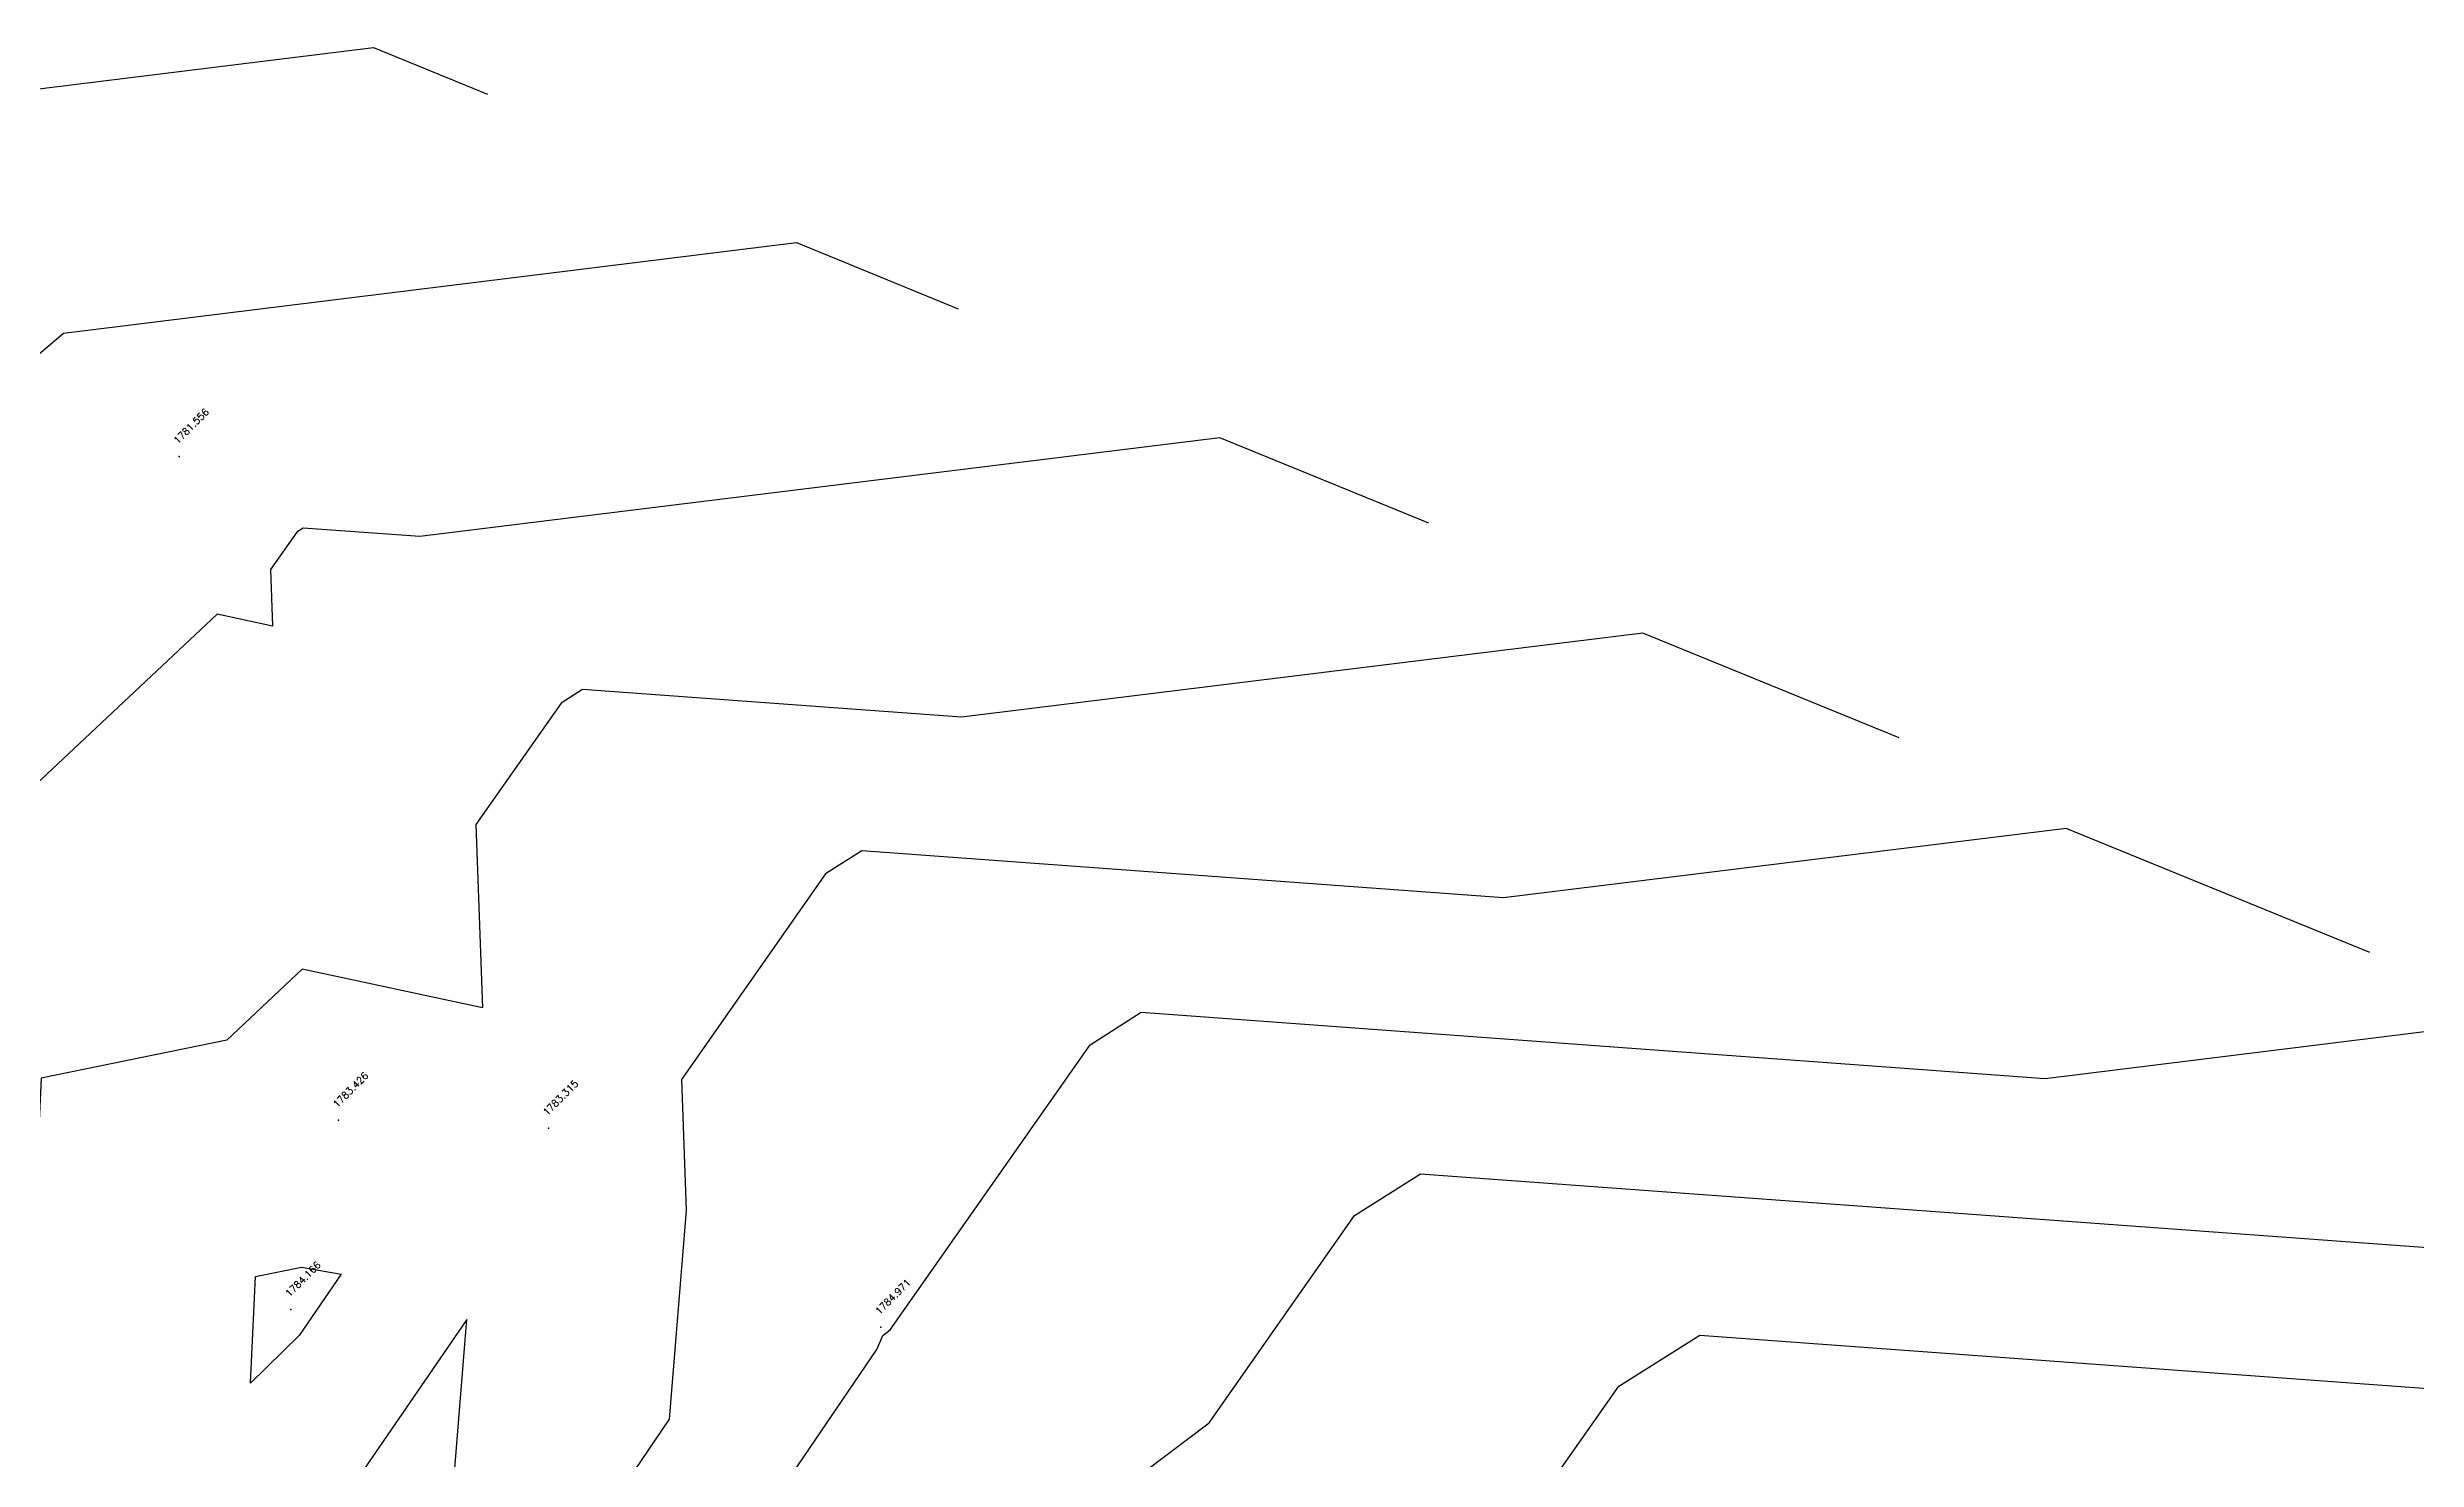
# Model space of a CAD drawing. Header units: inches. Extents: x 9956484 to 9957113, y 272553 to 273016.
# Drawn here: x 9956763.4 to 9956847.8, y 272947.4 to 272997.7 of the extents above; entities that cross this region are included whole.
import ezdxf
from ezdxf.enums import TextEntityAlignment as Align

# ---------------------------------------------------------------- set-up
doc = ezdxf.new("R2010")
doc.units = ezdxf.units.IN
doc.header["$MEASUREMENT"] = 0
for name, color, linetype in [('Contour', 4, 'Continuous'), ('Index_Contour', 8, 'Continuous'), ('Points', 7, 'Continuous'), ('Points-ELV', 6, 'Continuous'), ('Points-NUM', 4, 'Continuous'), ('Points-TXT', 3, 'Continuous')]:
    doc.layers.add(name, color=color, linetype=linetype)
doc.styles.add('romans', font='romans.shx')

# ---------------------------------------------------------------- blocks, each defined once
blk = doc.blocks.new('POINTS')
at = {"layer": 'Points'}
blk.add_line((0, 0), (0, 0), dxfattribs=at)
blk.add_point((0, 0), dxfattribs=at)
at = {"layer": 'Points-ELV', "style": 'romans'}
blk.add_attdef('ELEV', text='', height=1, rotation=45, dxfattribs=at).set_placement((0, 0), align=Align.BOTTOM_LEFT)
at = {"layer": 'Points-NUM', "style": 'romans'}
blk.add_attdef('PTNUM', text='', height=1, dxfattribs=at).set_placement((0, 0), align=Align.BOTTOM_RIGHT)
at = {"layer": 'Points-TXT', "style": 'romans'}
blk.add_attdef('DESC', text='', height=1, dxfattribs=at).set_placement((0, 0), align=Align.BOTTOM_RIGHT)

msp = doc.modelspace()

# ---------------------------------------------------------------- linework, layer by layer
at = {"layer": 'Contour'}
for points, elevation in [([(9956652.14, 272884.184), (9956645.401, 272873.138), (9956634.185, 272854.405), (9956611.915, 272808.512), (9956610.33, 272805.24), (9956618.188, 272815.882), (9956622.707, 272821.759), (9956657.011, 272870.006), (9956661.866, 272873.887), (9956674.269, 272887.858), (9956685.414, 272888.708), (9956698.188, 272909.497), (9956709.526, 272926.263), (9956703.404, 272935.818), (9956712.327, 272948.754), (9956722.684, 272960.455), (9956747.614, 272967.93), (9956747.946, 272975.104), (9956751.114, 272975.758), (9956760.192, 272984.277), (9956764.012, 272987.515), (9956790.131, 272990.738), (9956795.888, 272988.387)], 1781), ([(9956812.65, 272980.745), (9956805.207, 272983.785), (9956776.71, 272980.268), (9956772.558, 272980.572), (9956772.323, 272980.423), (9956771.39, 272979.093), (9956771.461, 272977.085), (9956769.487, 272977.512), (9956760.471, 272969.05), (9956755.581, 272968.042), (9956755.068, 272956.967), (9956716.582, 272945.426), (9956714.77, 272943.379), (9956713.209, 272941.117), (9956725.598, 272921.781), (9956721.44, 272915.633), (9956694.902, 272872.443), (9956671.746, 272870.677)], 1782), ([(9956829.411, 272973.103), (9956820.282, 272976.832), (9956796.012, 272973.837), (9956782.507, 272974.824), (9956781.743, 272974.341), (9956778.709, 272970.013), (9956778.939, 272963.483), (9956772.522, 272964.871), (9956769.829, 272962.343), (9956763.216, 272960.98), (9956762.523, 272946.003), (9956747.79, 272941.585), (9956750.068, 272930.012), (9956747.171, 272925.635), (9956771.395, 272927.226), (9956772.374, 272926.074), (9956772.595, 272925.778), (9956772.687, 272925.26), (9956778.148, 272897.162), (9956775.543, 272885.608), (9956768.399, 272859.937)], 1783), ([(9956846.173, 272965.461), (9956835.358, 272969.879), (9956815.314, 272967.405), (9956792.456, 272969.077), (9956791.163, 272968.259), (9956786.028, 272960.933), (9956786.193, 272956.27), (9956785.592, 272948.839), (9956777.27, 272936.554), (9956770.213, 272935.105), (9956775.707, 272928.635), (9956777.937, 272925.654), (9956778.866, 272920.422), (9956785.782, 272884.839), (9956787.795, 272881.004), (9956786.526, 272877.269), (9956785.684, 272870.965), (9956779.472, 272867.106), (9956764.519, 272843.267)], 1784), ([(9956794.152, 272850.583), (9956796.793, 272870.357), (9956800.773, 272882.073), (9956794.461, 272894.101), (9956791.225, 272910.747), (9956788.744, 272924.709), (9956788.633, 272925.269), (9956795.612, 272941.762), (9956804.826, 272948.707), (9956810.004, 272956.094), (9956812.355, 272957.582), (9956853.919, 272954.542), (9956865.508, 272955.972), (9956879.696, 272950.177)], 1786), ([(9956773.909, 272954.004), (9956772.415, 272951.825), (9956770.676, 272950.125), (9956770.852, 272953.917), (9956772.499, 272954.257), (9956773.909, 272954.004)], 1784), ([(9956777.824, 272945.464), (9956778.384, 272952.392), (9956774.195, 272946.286), (9956770.635, 272942.803), (9956772.277, 272941.412), (9956775.532, 272942.081), (9956777.824, 272945.464)], 1783), ([(9956800.162, 272853.689), (9956801.926, 272866.901), (9956807.262, 272882.608), (9956798.8, 272898.732), (9956797.405, 272905.909), (9956796.335, 272911.929), (9956794.196, 272922.662), (9956798.02, 272931.699), (9956816.187, 272945.394), (9956819.425, 272950.012), (9956822.304, 272951.834), (9956873.221, 272948.11), (9956880.584, 272949.019), (9956896.458, 272942.535)], 1787)]:
    msp.add_lwpolyline(points, dxfattribs=dict(at, elevation=elevation))
at = {"layer": 'Index_Contour'}
for points, elevation in [([(9956672.925, 272917.271), (9956669.069, 272910.951), (9956662.653, 272900.234), (9956647.337, 272868.673), (9956671.599, 272902.287), (9956677.842, 272906.751), (9956693.941, 272931.164), (9956695.961, 272933.945), (9956709.884, 272954.128), (9956728.785, 272975.483), (9956740.159, 272978.894), (9956740.311, 272982.167), (9956741.756, 272982.465), (9956745.898, 272986.352), (9956756.587, 272995.412), (9956775.056, 272997.692), (9956779.126, 272996.029)], 1780), ([(9956789.918, 272860.774), (9956791.659, 272873.813), (9956794.284, 272881.539), (9956790.122, 272889.47), (9956785.046, 272915.584), (9956783.279, 272925.53), (9956779.174, 272931.018), (9956792.992, 272951.322), (9956793.205, 272951.825), (9956793.464, 272952.021), (9956800.584, 272962.177), (9956802.406, 272963.329), (9956834.616, 272960.973), (9956850.433, 272962.925), (9956862.934, 272957.819)], 1785)]:
    msp.add_lwpolyline(points, dxfattribs=dict(at, elevation=elevation))

# ---------------------------------------------------------------- block references
at = {"layer": 'Points', "linetype": 'Continuous'}
ref = msp.add_blockref('POINTS', (9956768.14, 272983.124, 1781.556), dxfattribs=at)
ref.add_attrib('ELEV', '1781.556', dxfattribs={"layer": 'Points-ELV', "height": 0.25, "rotation": 45, "style": 'romans'}).set_placement((9956768.14, 272983.499, 1781.556), align=Align.BOTTOM_LEFT)
ref = msp.add_blockref('POINTS', (9956773.815, 272959.486, 1783.426), dxfattribs=at)
ref.add_attrib('ELEV', '1783.426', dxfattribs={"layer": 'Points-ELV', "height": 0.25, "rotation": 45, "style": 'romans'}).set_placement((9956773.815, 272959.861, 1783.426), align=Align.BOTTOM_LEFT)
ref = msp.add_blockref('POINTS', (9956781.295, 272959.199, 1783.315), dxfattribs=at)
ref.add_attrib('ELEV', '1783.315', dxfattribs={"layer": 'Points-ELV', "height": 0.25, "rotation": 45, "style": 'romans'}).set_placement((9956781.295, 272959.574, 1783.315), align=Align.BOTTOM_LEFT)
ref = msp.add_blockref('POINTS', (9956772.119, 272952.745, 1784.166), dxfattribs=at)
ref.add_attrib('ELEV', '1784.166', dxfattribs={"layer": 'Points-ELV', "height": 0.25, "rotation": 45, "style": 'romans'}).set_placement((9956772.119, 272953.12, 1784.166), align=Align.BOTTOM_LEFT)
ref = msp.add_blockref('POINTS', (9956793.135, 272952.117, 1784.971), dxfattribs=at)
ref.add_attrib('ELEV', '1784.971', dxfattribs={"layer": 'Points-ELV', "height": 0.25, "rotation": 45, "style": 'romans'}).set_placement((9956793.135, 272952.492, 1784.971), align=Align.BOTTOM_LEFT)

doc.saveas('drawing.dxf')
